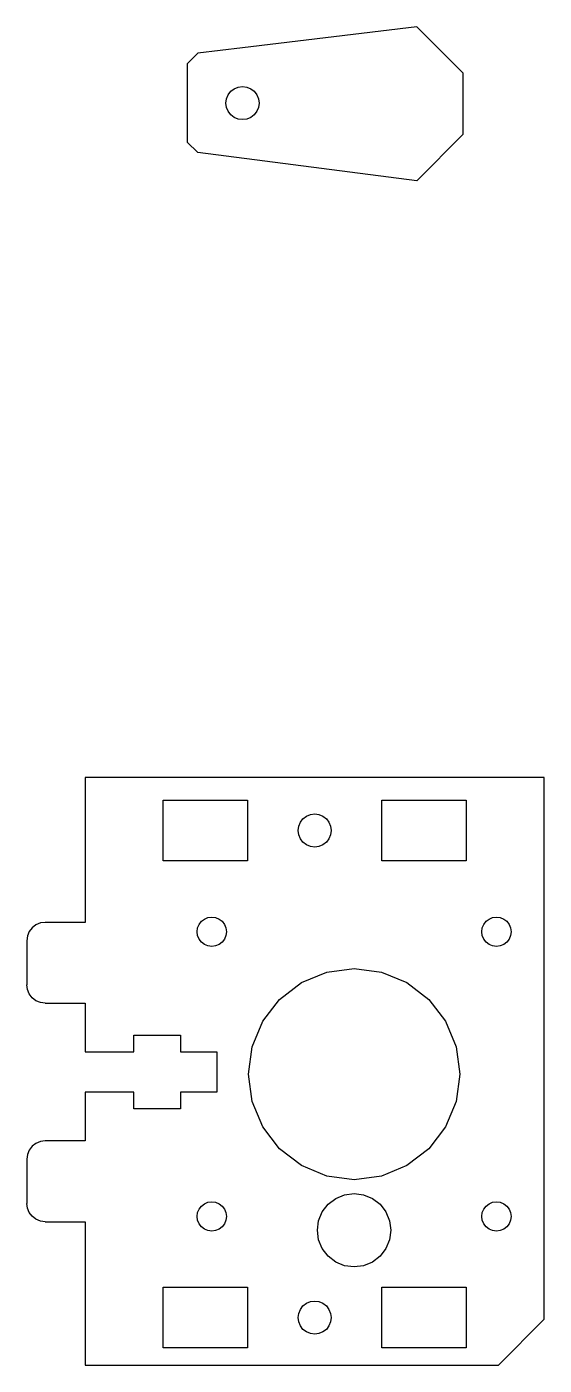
# Model space of a CAD drawing. Header units: millimetres. Extents: x 18 to 74, y 7 to 153.
import ezdxf

# ---------------------------------------------------------------- set-up
doc = ezdxf.new("R2010")
doc.units = ezdxf.units.MM
doc.header["$MEASUREMENT"] = 0

msp = doc.modelspace()

# ---------------------------------------------------------------- linework, layer by layer
for p, q in [((60.08, 152.94), (41.11, 150.65)), ((65.15, 147.88), (60.08, 152.94)), ((41.11, 150.65), (36.26, 150.06)), ((35.1, 148.89), (36.26, 150.06)), ((35.1, 148.89), (35.1, 140.39)), ((65.15, 141.24), (65.15, 147.88)), ((39.55, 145.54), (39.84, 145.92)), ((39.84, 145.92), (40.21, 146.2)), ((40.21, 146.2), (40.65, 146.38)), ((40.65, 146.38), (41.11, 146.45)), ((41.11, 146.45), (41.58, 146.38)), ((41.58, 146.38), (42.01, 146.2)), ((42.01, 146.2), (42.39, 145.92)), ((42.39, 145.92), (42.67, 145.54)), ((39.31, 144.64), (39.37, 145.11)), ((39.37, 144.17), (39.31, 144.64)), ((39.37, 145.11), (39.55, 145.54)), ((42.67, 145.54), (42.85, 145.11)), ((42.85, 145.11), (42.92, 144.64)), ((42.92, 144.64), (42.85, 144.17)), ((39.55, 143.74), (39.37, 144.17)), ((39.84, 143.37), (39.55, 143.74)), ((40.21, 143.08), (39.84, 143.37)), ((40.65, 142.9), (40.21, 143.08)), ((41.11, 142.84), (40.65, 142.9)), ((41.58, 142.9), (41.11, 142.84)), ((42.01, 143.08), (41.58, 142.9)), ((42.39, 143.37), (42.01, 143.08)), ((42.67, 143.74), (42.39, 143.37)), ((42.85, 144.17), (42.67, 143.74)), ((36.23, 139.26), (35.1, 140.39)), ((60.08, 136.17), (65.15, 141.24)), ((60.08, 136.17), (36.23, 139.26)), ((23.97, 71.21), (23.97, 55.43)), ((73.97, 71.21), (23.97, 71.21)), ((73.97, 12.21), (73.97, 71.21)), ((32.47, 68.73), (41.67, 68.73)), ((32.47, 62.13), (32.47, 68.73)), ((41.67, 68.73), (41.67, 62.13)), ((56.27, 68.73), (65.47, 68.73)), ((56.27, 62.13), (56.27, 68.73)), ((65.47, 68.73), (65.47, 62.13)), ((48.07, 66.99), (48.5, 67.17)), ((48.5, 67.17), (48.97, 67.23)), ((48.97, 67.23), (49.43, 67.17)), ((49.43, 67.17), (49.87, 66.99)), ((47.17, 65.43), (47.23, 65.89)), ((47.23, 65.89), (47.41, 66.33)), ((47.41, 66.33), (47.69, 66.7)), ((47.69, 66.7), (48.07, 66.99)), ((49.87, 66.99), (50.24, 66.7)), ((50.24, 66.7), (50.53, 66.33)), ((50.53, 66.33), (50.71, 65.89)), ((50.71, 65.89), (50.77, 65.43)), ((47.23, 64.96), (47.17, 65.43)), ((47.41, 64.53), (47.23, 64.96)), ((47.69, 64.15), (47.41, 64.53)), ((48.07, 63.87), (47.69, 64.15)), ((50.24, 64.15), (49.87, 63.87)), ((50.53, 64.53), (50.24, 64.15)), ((50.71, 64.96), (50.53, 64.53)), ((50.77, 65.43), (50.71, 64.96)), ((48.5, 63.69), (48.07, 63.87)), ((48.97, 63.63), (48.5, 63.69)), ((49.43, 63.69), (48.97, 63.63)), ((49.87, 63.87), (49.43, 63.69)), ((41.67, 62.13), (32.47, 62.13)), ((65.47, 62.13), (56.27, 62.13)), ((19.62, 55.43), (19.1, 55.36)), ((23.97, 55.43), (19.62, 55.43)), ((36.38, 55.21), (36.64, 55.54)), ((36.64, 55.54), (36.97, 55.79)), ((36.97, 55.79), (37.35, 55.95)), ((37.35, 55.95), (37.77, 56.01)), ((37.77, 56.01), (38.18, 55.95)), ((38.18, 55.95), (38.57, 55.79)), ((38.57, 55.79), (38.9, 55.54)), ((38.9, 55.54), (39.15, 55.21)), ((67.38, 55.21), (67.64, 55.54)), ((67.64, 55.54), (67.97, 55.79)), ((67.97, 55.79), (68.35, 55.95)), ((68.35, 55.95), (68.77, 56.01)), ((68.77, 56.01), (69.18, 55.95)), ((69.18, 55.95), (69.57, 55.79)), ((69.57, 55.79), (69.9, 55.54)), ((69.9, 55.54), (70.15, 55.21)), ((17.69, 53.95), (17.62, 53.43)), ((17.89, 54.43), (17.69, 53.95)), ((18.2, 54.85), (17.89, 54.43)), ((18.62, 55.16), (18.2, 54.85)), ((19.1, 55.36), (18.62, 55.16)), ((36.17, 54.41), (36.22, 54.82)), ((36.22, 53.99), (36.17, 54.41)), ((36.22, 54.82), (36.38, 55.21)), ((36.38, 53.61), (36.22, 53.99)), ((39.15, 55.21), (39.31, 54.82)), ((39.31, 53.99), (39.15, 53.61)), ((39.31, 54.82), (39.37, 54.41)), ((39.37, 54.41), (39.31, 53.99)), ((67.17, 54.41), (67.22, 54.82)), ((67.22, 53.99), (67.17, 54.41)), ((67.22, 54.82), (67.38, 55.21)), ((67.38, 53.61), (67.22, 53.99)), ((70.15, 55.21), (70.31, 54.82)), ((70.31, 53.99), (70.15, 53.61)), ((70.31, 54.82), (70.37, 54.41)), ((70.37, 54.41), (70.31, 53.99)), ((17.62, 53.43), (17.62, 48.63)), ((36.64, 53.28), (36.38, 53.61)), ((36.97, 53.02), (36.64, 53.28)), ((37.35, 52.86), (36.97, 53.02)), ((37.77, 52.81), (37.35, 52.86)), ((38.18, 52.86), (37.77, 52.81)), ((38.57, 53.02), (38.18, 52.86)), ((38.9, 53.28), (38.57, 53.02)), ((39.15, 53.61), (38.9, 53.28)), ((67.64, 53.28), (67.38, 53.61)), ((67.97, 53.02), (67.64, 53.28)), ((68.35, 52.86), (67.97, 53.02)), ((68.77, 52.81), (68.35, 52.86)), ((69.18, 52.86), (68.77, 52.81)), ((69.57, 53.02), (69.18, 52.86)), ((69.9, 53.28), (69.57, 53.02)), ((70.15, 53.61), (69.9, 53.28)), ((47.52, 48.87), (50.29, 50.01)), ((50.29, 50.01), (53.27, 50.41)), ((53.27, 50.41), (56.24, 50.01)), ((56.24, 50.01), (59.02, 48.87)), ((17.69, 48.11), (17.62, 48.63)), ((17.89, 47.63), (17.69, 48.11)), ((45.14, 47.04), (47.52, 48.87)), ((59.02, 48.87), (61.4, 47.04)), ((18.2, 47.22), (17.89, 47.63)), ((18.62, 46.9), (18.2, 47.22)), ((19.1, 46.7), (18.62, 46.9)), ((19.62, 46.63), (19.1, 46.7)), ((43.31, 44.66), (45.14, 47.04)), ((61.4, 47.04), (63.23, 44.66)), ((19.62, 46.63), (23.97, 46.63)), ((23.97, 46.63), (23.97, 41.33)), ((42.16, 41.88), (43.31, 44.66)), ((63.23, 44.66), (64.38, 41.88)), ((29.27, 41.33), (29.27, 43.13)), ((29.27, 43.13), (34.37, 43.13)), ((34.37, 43.13), (34.37, 41.33)), ((23.97, 41.33), (29.27, 41.33)), ((34.37, 41.33), (38.32, 41.33)), ((38.32, 41.33), (38.32, 36.93)), ((41.77, 38.91), (42.16, 41.88)), ((64.38, 41.88), (64.77, 38.91)), ((42.16, 35.93), (41.77, 38.91)), ((64.77, 38.91), (64.38, 35.93)), ((23.97, 36.93), (23.97, 31.63)), ((29.27, 36.93), (23.97, 36.93)), ((29.27, 35.13), (29.27, 36.93)), ((34.37, 36.93), (34.37, 35.13)), ((38.32, 36.93), (34.37, 36.93)), ((34.37, 35.13), (29.27, 35.13)), ((43.31, 33.16), (42.16, 35.93)), ((64.38, 35.93), (63.23, 33.16)), ((45.14, 30.78), (43.31, 33.16)), ((63.23, 33.16), (61.4, 30.78)), ((17.89, 30.63), (17.69, 30.15)), ((18.2, 31.05), (17.89, 30.63)), ((18.62, 31.36), (18.2, 31.05)), ((19.1, 31.56), (18.62, 31.36)), ((19.62, 31.63), (19.1, 31.56)), ((23.97, 31.63), (19.62, 31.63)), ((47.52, 28.95), (45.14, 30.78)), ((61.4, 30.78), (59.02, 28.95)), ((17.69, 30.15), (17.62, 29.63)), ((17.62, 29.63), (17.62, 24.83)), ((50.29, 27.8), (47.52, 28.95)), ((53.27, 27.41), (50.29, 27.8)), ((56.24, 27.8), (53.27, 27.41)), ((59.02, 28.95), (56.24, 27.8)), ((17.69, 24.31), (17.62, 24.83)), ((36.64, 24.54), (36.97, 24.79)), ((36.97, 24.79), (37.35, 24.95)), ((37.35, 24.95), (37.77, 25.01)), ((37.77, 25.01), (38.18, 24.95)), ((38.18, 24.95), (38.57, 24.79)), ((38.57, 24.79), (38.9, 24.54)), ((50.44, 24.74), (51.27, 25.37)), ((51.27, 25.37), (52.23, 25.77)), ((52.23, 25.77), (53.27, 25.91)), ((53.27, 25.91), (54.3, 25.77)), ((54.3, 25.77), (55.27, 25.37)), ((55.27, 25.37), (56.1, 24.74)), ((67.64, 24.54), (67.97, 24.79)), ((67.97, 24.79), (68.35, 24.95)), ((68.35, 24.95), (68.77, 25.01)), ((68.77, 25.01), (69.18, 24.95)), ((69.18, 24.95), (69.57, 24.79)), ((69.57, 24.79), (69.9, 24.54)), ((17.89, 23.83), (17.69, 24.31)), ((18.2, 23.42), (17.89, 23.83)), ((18.62, 23.1), (18.2, 23.42)), ((36.17, 23.41), (36.22, 23.82)), ((36.22, 22.99), (36.17, 23.41)), ((36.22, 23.82), (36.38, 24.21)), ((36.38, 24.21), (36.64, 24.54)), ((38.9, 24.54), (39.15, 24.21)), ((39.15, 24.21), (39.31, 23.82)), ((39.31, 23.82), (39.37, 23.41)), ((39.37, 23.41), (39.31, 22.99)), ((49.4, 22.94), (49.8, 23.91)), ((49.8, 23.91), (50.44, 24.74)), ((56.1, 24.74), (56.73, 23.91)), ((56.73, 23.91), (57.13, 22.94)), ((67.17, 23.41), (67.22, 23.82)), ((67.22, 22.99), (67.17, 23.41)), ((67.22, 23.82), (67.38, 24.21)), ((67.38, 24.21), (67.64, 24.54)), ((69.9, 24.54), (70.15, 24.21)), ((70.15, 24.21), (70.31, 23.82)), ((70.31, 23.82), (70.37, 23.41)), ((70.37, 23.41), (70.31, 22.99)), ((19.1, 22.9), (18.62, 23.1)), ((19.62, 22.83), (19.1, 22.9)), ((19.62, 22.83), (23.97, 22.83)), ((23.97, 22.83), (23.97, 7.21)), ((36.38, 22.61), (36.22, 22.99)), ((36.64, 22.28), (36.38, 22.61)), ((36.97, 22.02), (36.64, 22.28)), ((37.35, 21.86), (36.97, 22.02)), ((37.77, 21.81), (37.35, 21.86)), ((38.18, 21.86), (37.77, 21.81)), ((38.57, 22.02), (38.18, 21.86)), ((38.9, 22.28), (38.57, 22.02)), ((39.15, 22.61), (38.9, 22.28)), ((39.31, 22.99), (39.15, 22.61)), ((49.27, 21.91), (49.4, 22.94)), ((49.4, 20.87), (49.27, 21.91)), ((57.13, 22.94), (57.27, 21.91)), ((57.27, 21.91), (57.13, 20.87)), ((67.38, 22.61), (67.22, 22.99)), ((67.64, 22.28), (67.38, 22.61)), ((67.97, 22.02), (67.64, 22.28)), ((68.35, 21.86), (67.97, 22.02)), ((68.77, 21.81), (68.35, 21.86)), ((69.18, 21.86), (68.77, 21.81)), ((69.57, 22.02), (69.18, 21.86)), ((69.9, 22.28), (69.57, 22.02)), ((70.15, 22.61), (69.9, 22.28)), ((70.31, 22.99), (70.15, 22.61)), ((49.8, 19.91), (49.4, 20.87)), ((57.13, 20.87), (56.73, 19.91)), ((50.44, 19.08), (49.8, 19.91)), ((51.27, 18.44), (50.44, 19.08)), ((56.1, 19.08), (55.27, 18.44)), ((56.73, 19.91), (56.1, 19.08)), ((52.23, 18.04), (51.27, 18.44)), ((53.27, 17.91), (52.23, 18.04)), ((54.3, 18.04), (53.27, 17.91)), ((55.27, 18.44), (54.3, 18.04)), ((32.47, 9.09), (32.47, 15.69)), ((32.47, 15.69), (41.67, 15.69)), ((41.67, 15.69), (41.67, 9.09)), ((56.27, 15.69), (65.47, 15.69)), ((56.27, 9.09), (56.27, 15.69)), ((65.47, 15.69), (65.47, 9.09)), ((47.23, 12.85), (47.41, 13.29)), ((47.41, 13.29), (47.69, 13.66)), ((47.69, 13.66), (48.07, 13.95)), ((48.07, 13.95), (48.5, 14.13)), ((48.5, 14.13), (48.97, 14.19)), ((48.97, 14.19), (49.43, 14.13)), ((49.43, 14.13), (49.87, 13.95)), ((49.87, 13.95), (50.24, 13.66)), ((50.24, 13.66), (50.53, 13.29)), ((50.53, 13.29), (50.71, 12.85)), ((47.17, 12.39), (47.23, 12.85)), ((47.23, 11.92), (47.17, 12.39)), ((47.41, 11.49), (47.23, 11.92)), ((50.71, 11.92), (50.53, 11.49)), ((50.71, 12.85), (50.77, 12.39)), ((50.77, 12.39), (50.71, 11.92)), ((68.97, 7.21), (73.97, 12.21)), ((47.69, 11.11), (47.41, 11.49)), ((48.07, 10.83), (47.69, 11.11)), ((48.5, 10.65), (48.07, 10.83)), ((48.97, 10.59), (48.5, 10.65)), ((49.43, 10.65), (48.97, 10.59)), ((49.87, 10.83), (49.43, 10.65)), ((50.24, 11.11), (49.87, 10.83)), ((50.53, 11.49), (50.24, 11.11)), ((41.67, 9.09), (32.47, 9.09)), ((65.47, 9.09), (56.27, 9.09)), ((23.97, 7.21), (68.97, 7.21))]:
    msp.add_line(p, q)

doc.saveas('drawing.dxf')
